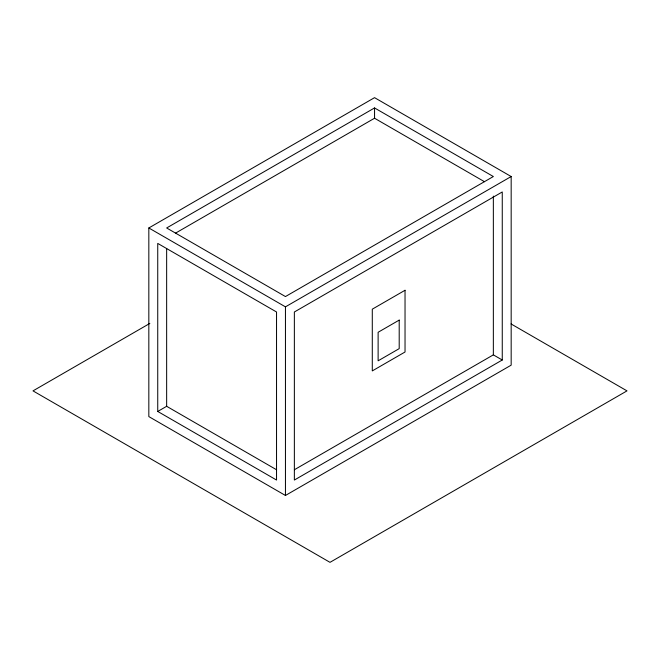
<?xml version="1.0" encoding="UTF-8"?>
<svg xmlns="http://www.w3.org/2000/svg" width="660" height="660" viewBox="0 0 660 660"><rect width="100%" height="100%" fill="white"/><g stroke="black" fill="none" stroke-linecap="round" stroke-linejoin="round"><path stroke-width="0.99" d="M148.83 227.972L374.55 97.655L511.17 176.533L511.17 365.153L285.45 495.47L148.83 416.592L148.83 227.972L285.45 306.85L511.17 176.533M374.55 107.943L166.65 227.972L285.45 296.563L493.35 176.533L374.55 107.943L374.55 118.231L175.576 233.112M149.837 323.416L33 390.877L330 562.345L627 390.877L511.055 323.936M157.74 411.452L276.54 480.043L276.54 311.99L157.74 243.408L157.74 411.452L166.65 406.304L276.581 469.78M294.376 469.747L493.35 354.865L502.26 360.005L502.26 191.961L294.36 311.99L294.36 480.043L502.26 360.005M374.55 118.231L484.481 181.698M493.35 196.102L493.35 354.865M285.45 306.85L285.45 495.47M166.65 248.572L166.65 406.304M405.034 290.276L372.289 309.177L372.289 370.912L405.034 352.003L405.034 290.276M399.201 320.108L378.122 332.277L378.122 360.814L399.201 348.637L399.201 320.108"/></g></svg>
